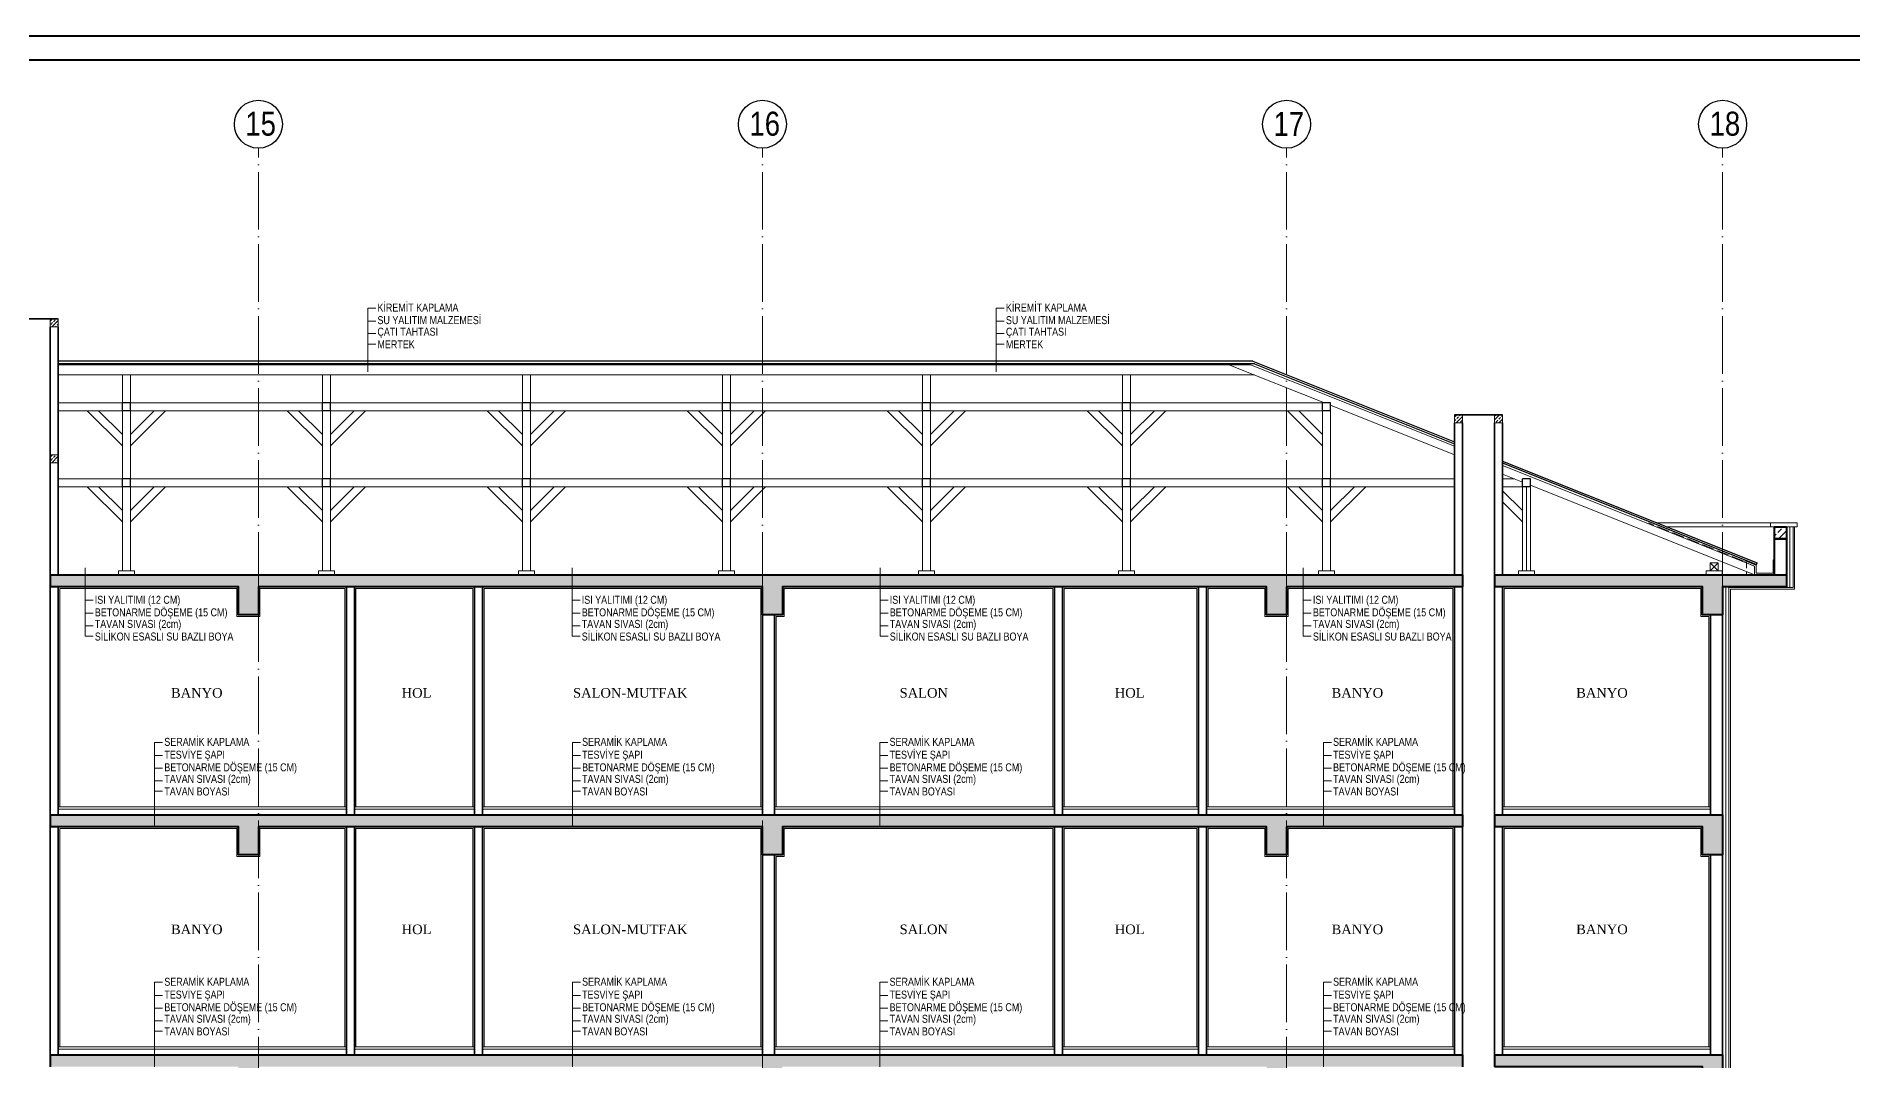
# Model space of a CAD drawing. Header units: millimetres. Extents: x 11587 to 81192, y -36083 to -25300.
# Drawn here: x 64073 to 66343, y -32864 to -31583 of the extents above; entities that cross this region are included whole.
import ezdxf

# ---------------------------------------------------------------- set-up
doc = ezdxf.new("R2010")
doc.units = ezdxf.units.MM
doc.linetypes.add('AKS', pattern=[30, 24, -3, 0, -3])
doc.linetypes.add('IZDUSUM1', pattern=[20, 7.5, -5, 7.5, 0])
for name, color, linetype, lineweight in [('A-detay-yalıtım', 193, 'Continuous', 5), ('rtm-aks balon', 20, 'Continuous', 25), ('rtm-aks balon yazı', 7, 'Continuous', 20), ('rtm-aks yeni', 7, 'AKS', 20), ('rtm-antet-02', 140, 'Continuous', 40), ('rtm-duv tugla', 22, 'Continuous', 35), ('rtm-izdusum-üst ince', 8, 'IZDUSUM1', 5), ('rtm-kesit katmanı-04', 33, 'Continuous', 25), ('rtm-kesit katmanı-05', 153, 'Continuous', 20), ('rtm-kesit katmanı-07', 244, 'Continuous', 9), ('rtm-kplm dos-seramik', 13, 'Continuous', 9), ('rtm-mhl-yazı-adı', 150, 'Continuous', 30), ('rtm-mhl-yazı-malzeme', 253, 'Continuous', 13), ('rtm-sembol malzeme cizgisi', 242, 'Continuous', 20), ('rtm-sıva', 252, 'Continuous', 15), ('rtm-tarama-betonarme', 51, 'Continuous', 15), ('rtm-tas_betonarme', 50, 'Continuous', 40)]:
    doc.layers.add(name, color=color, linetype=linetype, lineweight=lineweight)
doc.styles.add('AKSYAZI', font='ARIALN.TTF')
doc.styles.add('ARIAL', font='times.ttf')
doc.styles.get("Standard").update_dxf_attribs({"font": 'arial.ttf'})
doc.linetypes.add('BATTING', pattern='A,0.00254,-2.54,[134,ltypeshp.shx,S=2.54,R=0,X=-2.54,Y=0],-5.08,[134,ltypeshp.shx,S=2.54,R=180,X=2.54,Y=0],-2.54', length=10.16254)
pattern_1 = [(45, (34573.885, -2309.14), (-11.22532, 11.22532), []), (45, (34585.11, -2309.14), (-11.22532, 11.22532), [7.9375, -3.96875])]

msp = doc.modelspace()

# ---------------------------------------------------------------- hatches: boundary and pattern name
at = {"layer": 'rtm-tarama-betonarme', "ltscale": 1.5}
h = msp.add_hatch(dxfattribs=at)
h.set_pattern_fill('ANSI33', color=256, style=0)
h.set_pattern_definition([(45, (81001.5015, 18163.313), (-4.49012806, 4.49012806), []), (45, (81005.9916, 18163.313), (-4.49012806, 4.49012806), [3.175, -1.5875])])
h.paths.add_polyline_path([(64055.08, -31936.34), (64045.08, -31936.34), (64045.08, -31946.34), (64055.08, -31946.34)])
h.paths.add_polyline_path([(64100.08, -31936.34), (64090.08, -31936.34), (64090.08, -31946.34), (64100.08, -31946.34)])
h = msp.add_hatch(dxfattribs=at)
h.set_pattern_fill('ANSI33', color=256, style=0)
h.set_pattern_definition([(45, (82801.5015, 18043.313), (-4.49012806, 4.49012806), []), (45, (82805.9916, 18043.313), (-4.49012806, 4.49012806), [3.175, -1.5875])])
h.paths.add_polyline_path([(65855.08, -32056.34), (65845.08, -32056.34), (65845.08, -32066.34), (65855.08, -32066.34)])
h = msp.add_hatch(dxfattribs=at)
h.set_pattern_fill('ANSI33', color=256, style=0)
h.set_pattern_definition([(45, (34573.885, -2309.14), (-4.4901281, 4.4901281), []), (45, (34578.375, -2309.14), (-4.4901281, 4.4901281), [3.175, -1.5875])])
h.paths.add_polyline_path([(65905.08, -32056.34), (65895.08, -32056.34), (65895.08, -32066.34), (65905.08, -32066.34)])
h = msp.add_hatch(dxfattribs=at)
h.set_pattern_fill('ANSI33', color=256, style=0)
h.set_pattern_definition([(45, (81001.5015, 17993.313), (-4.49012806, 4.49012806), []), (45, (81005.9916, 17993.313), (-4.49012806, 4.49012806), [3.175, -1.5875])])
h.paths.add_polyline_path([(64055.08, -32106.34), (64045.08, -32106.34), (64045.08, -32116.34), (64055.08, -32116.34)])
h.paths.add_polyline_path([(64100.08, -32106.34), (64090.08, -32106.34), (64090.08, -32116.34), (64100.08, -32116.34)])
at = {"layer": 'rtm-tarama-betonarme'}
h = msp.add_hatch(dxfattribs=at)
h.set_pattern_fill('ANSI33', color=256, scale=2)
h.set_pattern_definition([(45, (-622047.126, -4569105.137), (-8.98025612, 8.98025612), []), (45, (-622038.146, -4569105.137), (-8.98025612, 8.98025612), [6.35, -3.175])])
h.paths.add_polyline_path([(66260.08, -32211.34), (66245.08, -32211.34), (66245.08, -32237.86), (66245.08, -32196.34), (66260.08, -32196.34)])
at = {"layer": 'rtm-tarama-betonarme', "ltscale": 1.5}
h = msp.add_hatch(dxfattribs=at)
h.set_pattern_fill('ANSI33', color=256, scale=2.5, style=0)
h.set_pattern_definition(pattern_1)
h.paths.add_polyline_path([(65895.08, -32256.34), (65895.08, -32271.34), (66155.08, -32271.34), (66155.08, -32306.34), (66180.08, -32306.34), (66180.08, -32271.34), (66260.08, -32271.34), (66260.08, -32256.34)])
h.paths.add_polyline_path([(64090.08, -32256.34), (64090.08, -32271.34), (64325.08, -32271.34), (64325.08, -32306.34), (64350.08, -32306.34), (64350.08, -32271.34), (64980.08, -32271.34), (64980.08, -32306.34), (65005.08, -32306.34), (65005.08, -32271.34), (65610.08, -32271.34), (65610.08, -32306.34), (65635.08, -32306.34), (65635.08, -32271.34), (65855.08, -32271.34), (65855.08, -32256.34)])
h.paths.add_polyline_path([(62250.08, -32271.34), (62250.08, -32256.34), (61885.08, -32256.34), (61885.08, -32271.34), (61965.08, -32271.34), (61965.08, -32306.34), (61990.08, -32306.34), (61990.08, -32271.34)])
h.paths.add_polyline_path([(62290.08, -32256.34), (62290.08, -32271.34), (62510.08, -32271.34), (62510.08, -32306.34), (62535.08, -32306.34), (62535.08, -32271.34), (63140.08, -32271.34), (63140.08, -32306.34), (63165.08, -32306.34), (63165.08, -32271.34), (63795.08, -32271.34), (63795.08, -32306.34), (63820.08, -32306.34), (63820.08, -32271.34), (64055.08, -32271.34), (64055.08, -32256.34)])
h = msp.add_hatch(dxfattribs=at)
h.set_pattern_fill('ANSI33', color=256, scale=2.5, style=0)
h.set_pattern_definition(pattern_1)
h.paths.add_polyline_path([(65895.08, -32556.34), (65895.08, -32571.34), (66155.08, -32571.34), (66155.08, -32606.34), (66180.08, -32606.34), (66180.08, -32556.34)])
h.paths.add_polyline_path([(64090.08, -32556.34), (64090.08, -32571.34), (64325.08, -32571.34), (64325.08, -32606.34), (64350.08, -32606.34), (64350.08, -32571.34), (64980.08, -32571.34), (64980.08, -32606.34), (65005.08, -32606.34), (65005.08, -32571.34), (65610.08, -32571.34), (65610.08, -32606.34), (65635.08, -32606.34), (65635.08, -32571.34), (65855.08, -32571.34), (65855.08, -32556.34)])
h.paths.add_polyline_path([(62250.08, -32571.34), (62250.08, -32556.34), (61965.08, -32556.34), (61965.08, -32606.34), (61990.08, -32606.34), (61990.08, -32571.34)])
h.paths.add_polyline_path([(62290.08, -32556.34), (62290.08, -32571.34), (62510.08, -32571.34), (62510.08, -32606.34), (62535.08, -32606.34), (62535.08, -32571.34), (63140.08, -32571.34), (63140.08, -32606.34), (63165.08, -32606.34), (63165.08, -32571.34), (63795.08, -32571.34), (63795.08, -32606.34), (63820.08, -32606.34), (63820.08, -32571.34), (64055.08, -32571.34), (64055.08, -32556.34)])
h = msp.add_hatch(dxfattribs=at)
h.set_pattern_fill('ANSI33', color=256, scale=2.5, style=0)
h.set_pattern_definition(pattern_1)
h.paths.add_polyline_path([(65895.08, -32856.34), (65895.08, -32871.34), (66155.08, -32871.34), (66155.08, -32906.34), (66180.08, -32906.34), (66180.08, -32856.34)])
h.paths.add_polyline_path([(64090.08, -32856.34), (64090.08, -32871.34), (64325.08, -32871.34), (64325.08, -32906.34), (64350.08, -32906.34), (64350.08, -32871.34), (64980.08, -32871.34), (64980.08, -32906.34), (65005.08, -32906.34), (65005.08, -32871.34), (65610.08, -32871.34), (65610.08, -32906.34), (65635.08, -32906.34), (65635.08, -32871.34), (65855.08, -32871.34), (65855.08, -32856.34)])
h.paths.add_polyline_path([(62290.08, -32856.34), (62290.08, -32871.34), (62510.08, -32871.34), (62510.08, -32906.34), (62535.08, -32906.34), (62535.08, -32871.34), (63140.08, -32871.34), (63140.08, -32906.34), (63165.08, -32906.34), (63165.08, -32871.34), (63795.08, -32871.34), (63795.08, -32906.34), (63820.08, -32906.34), (63820.08, -32871.34), (64055.08, -32871.34), (64055.08, -32856.34)])
h.paths.add_polyline_path([(62250.08, -32871.34), (62250.08, -32856.34), (61965.08, -32856.34), (61965.08, -32906.34), (61990.08, -32906.34), (61990.08, -32871.34)])

# ---------------------------------------------------------------- linework, layer by layer
at = {"layer": 'A-detay-yalıtım', "linetype": 'BATTING', "ltscale": 0.35}
for points in [[(66264.08, -32271.34), (66264.08, -32196.34)], [(66184.08, -33186.34), (66184.08, -32271.34)]]:
    msp.add_lwpolyline(points, dxfattribs=at)
at = {"layer": 'rtm-aks balon'}
for centre in [(64350.08, -31692.79), (64980.08, -31692.79), (65635.08, -31692.79), (66180.08, -31692.79)]:
    msp.add_circle(centre, 30, dxfattribs=at)
at = {"layer": 'rtm-aks yeni', "ltscale": 3}
for p, q in [((64350.08, -33356.34), (64350.08, -31722.79)), ((64980.08, -33356.34), (64980.08, -31722.79)), ((65635.08, -33356.34), (65635.08, -31722.79)), ((66180.08, -33356.34), (66180.08, -31722.79))]:
    msp.add_line(p, q, dxfattribs=at)
at = {"layer": 'rtm-antet-02'}
msp.add_lwpolyline([(59791.61, -31582.89), (59791.61, -36082.89), (68391.61, -36082.89), (68391.61, -31582.89), (59791.61, -31582.89)], dxfattribs=at)
msp.add_lwpolyline([(59821.61, -31612.89), (59821.61, -36052.89), (68361.61, -36052.89), (68361.61, -31612.89)], close=True, dxfattribs=at)
at = {"layer": 'rtm-duv tugla'}
for points in [[(64100.08, -31936.34), (64045.08, -31936.34)], [(64090.08, -31946.34), (64090.08, -32256.34)], [(64100.08, -31946.34), (64100.08, -32256.34)], [(65905.08, -32056.34), (65845.08, -32056.34)], [(65845.08, -32066.34), (65845.08, -32256.34)], [(65855.08, -32066.34), (65855.08, -32256.34)], [(65895.08, -32066.34), (65895.08, -32256.34)], [(65905.08, -32066.34), (65905.08, -32256.34)], [(64090.08, -32271.34), (64090.08, -32556.34)], [(64100.08, -32271.34), (64100.08, -32556.34)], [(64460.08, -32271.34), (64460.08, -32556.34)], [(64470.08, -32271.34), (64470.08, -32556.34)], [(64620.08, -32271.34), (64620.08, -32556.34)], [(64630.08, -32271.34), (64630.08, -32556.34)], [(65345.08, -32271.34), (65345.08, -32556.34)], [(65355.08, -32271.34), (65355.08, -32556.34)], [(65525.08, -32271.34), (65525.08, -32556.34)], [(65535.08, -32271.34), (65535.08, -32556.34)], [(65845.08, -32271.34), (65845.08, -32556.34)], [(65855.08, -32271.34), (65855.08, -32556.34)], [(65895.08, -32271.34), (65895.08, -32556.34)], [(65905.08, -32271.34), (65905.08, -32556.34)], [(64980.08, -32306.34), (64980.08, -32556.34)], [(64995.08, -32306.34), (64995.08, -32556.34)], [(66165.08, -32306.34), (66165.08, -32556.34)], [(66180.08, -32306.34), (66180.08, -32556.34)], [(64090.08, -32571.34), (64090.08, -32856.34)], [(64100.08, -32571.34), (64100.08, -32856.34)], [(64460.08, -32571.34), (64460.08, -32856.34)], [(64470.08, -32571.34), (64470.08, -32856.34)], [(64620.08, -32571.34), (64620.08, -32856.34)], [(64630.08, -32571.34), (64630.08, -32856.34)], [(65345.08, -32571.34), (65345.08, -32856.34)], [(65355.08, -32571.34), (65355.08, -32856.34)], [(65525.08, -32571.34), (65525.08, -32856.34)], [(65535.08, -32571.34), (65535.08, -32856.34)], [(65845.08, -32571.34), (65845.08, -32856.34)], [(65855.08, -32571.34), (65855.08, -32856.34)], [(65895.08, -32571.34), (65895.08, -32856.34)], [(65905.08, -32571.34), (65905.08, -32856.34)], [(64980.08, -32606.34), (64980.08, -32856.34)], [(64995.08, -32606.34), (64995.08, -32856.34)], [(66165.08, -32606.34), (66165.08, -32856.34)], [(66180.08, -32606.34), (66180.08, -32856.34)]]:
    msp.add_lwpolyline(points, dxfattribs=at)
at = {"layer": 'rtm-izdusum-üst ince'}
msp.add_lwpolyline([(66087.3, -32191.34), (66210.08, -32240.45), (66210.08, -32256.34)], dxfattribs=at)
at = {"layer": 'rtm-kesit katmanı-04'}
for p, q in [((64190.08, -32041.34), (64180.08, -32041.34)), ((64190.08, -32051.34), (64180.08, -32051.34)), ((64440.08, -32041.34), (64430.08, -32041.34)), ((64440.08, -32051.34), (64430.08, -32051.34)), ((64690.08, -32041.34), (64680.08, -32041.34)), ((64690.08, -32051.34), (64680.08, -32051.34)), ((64940.08, -32041.34), (64930.08, -32041.34)), ((64940.08, -32051.34), (64930.08, -32051.34)), ((65190.08, -32041.34), (65180.08, -32041.34)), ((65190.08, -32051.34), (65180.08, -32051.34)), ((65440.08, -32041.34), (65430.08, -32041.34)), ((65440.08, -32051.34), (65430.08, -32051.34)), ((65690.08, -32041.34), (65680.08, -32041.34)), ((65690.08, -32051.34), (65680.08, -32051.34)), ((64190.08, -32136.34), (64180.08, -32136.34)), ((64440.08, -32136.34), (64430.08, -32136.34)), ((64690.08, -32136.34), (64680.08, -32136.34)), ((64940.08, -32136.34), (64930.08, -32136.34)), ((65190.08, -32136.34), (65180.08, -32136.34)), ((65440.08, -32136.34), (65430.08, -32136.34)), ((65690.08, -32136.34), (65680.08, -32136.34)), ((65940.08, -32136.34), (65930.08, -32136.34)), ((64190.08, -32146.34), (64180.08, -32146.34)), ((64440.08, -32146.34), (64430.08, -32146.34)), ((64690.08, -32146.34), (64680.08, -32146.34)), ((64940.08, -32146.34), (64930.08, -32146.34)), ((65190.08, -32146.34), (65180.08, -32146.34)), ((65440.08, -32146.34), (65430.08, -32146.34)), ((65690.08, -32146.34), (65680.08, -32146.34)), ((65940.08, -32146.34), (65930.08, -32146.34))]:
    msp.add_line(p, q, dxfattribs=at)
for points in [[(65592.87, -31989.3), (64100.08, -31989.3)], [(65594.98, -31992.3), (64100.08, -31992.3)], [(65592.87, -31989.3), (65845.08, -32090.19)], [(65594.98, -31992.3), (65845.08, -32092.34)], [(64180.08, -32051.34), (64180.08, -32041.34)], [(64190.08, -32051.34), (64190.08, -32041.34)], [(64430.08, -32051.34), (64430.08, -32041.34)], [(64440.08, -32051.34), (64440.08, -32041.34)], [(64680.08, -32051.34), (64680.08, -32041.34)], [(64690.08, -32051.34), (64690.08, -32041.34)], [(64930.08, -32051.34), (64930.08, -32041.34)], [(64940.08, -32051.34), (64940.08, -32041.34)], [(65180.08, -32051.34), (65180.08, -32041.34)], [(65190.08, -32051.34), (65190.08, -32041.34)], [(65430.08, -32051.34), (65430.08, -32041.34)], [(65440.08, -32051.34), (65440.08, -32041.34)], [(65680.08, -32051.34), (65680.08, -32041.34)], [(65690.08, -32051.34), (65690.08, -32041.34)], [(65905.08, -32114.19), (66223.24, -32241.45)], [(65905.08, -32116.34), (66222.5, -32243.31)], [(64180.08, -32146.34), (64180.08, -32136.34)], [(64190.08, -32146.34), (64190.08, -32136.34)], [(64430.08, -32146.34), (64430.08, -32136.34)], [(64440.08, -32146.34), (64440.08, -32136.34)], [(64680.08, -32146.34), (64680.08, -32136.34)], [(64690.08, -32146.34), (64690.08, -32136.34)], [(64930.08, -32146.34), (64930.08, -32136.34)], [(64940.08, -32146.34), (64940.08, -32136.34)], [(65180.08, -32146.34), (65180.08, -32136.34)], [(65190.08, -32146.34), (65190.08, -32136.34)], [(65430.08, -32146.34), (65430.08, -32136.34)], [(65440.08, -32146.34), (65440.08, -32136.34)], [(65680.08, -32146.34), (65680.08, -32136.34)], [(65690.08, -32146.34), (65690.08, -32136.34)], [(65930.08, -32146.34), (65930.08, -32136.34)], [(65940.08, -32146.34), (65940.08, -32136.34)], [(66222.5, -32243.31), (66223.24, -32241.45)]]:
    msp.add_lwpolyline(points, dxfattribs=at)
at = {"layer": 'rtm-kesit katmanı-05'}
for p, q in [((64180.08, -32251.34), (64180.08, -32006.34)), ((64190.08, -32251.34), (64190.08, -32006.34)), ((64430.08, -32251.34), (64430.08, -32006.34)), ((64440.08, -32251.34), (64440.08, -32006.34)), ((64680.08, -32251.34), (64680.08, -32006.34)), ((64690.08, -32251.34), (64690.08, -32006.34)), ((64930.08, -32251.34), (64930.08, -32006.34)), ((64940.08, -32251.34), (64940.08, -32006.34)), ((65180.08, -32251.34), (65180.08, -32006.34)), ((65190.08, -32251.34), (65190.08, -32006.34)), ((65430.08, -32251.34), (65430.08, -32006.34)), ((65440.08, -32251.34), (65440.08, -32006.34)), ((65680.08, -32251.34), (65680.08, -32051.34)), ((65690.08, -32251.34), (65690.08, -32051.34)), ((65930.08, -32251.34), (65930.08, -32146.34)), ((65935.08, -32146.34), (65935.08, -32251.34)), ((65940.08, -32251.34), (65940.08, -32146.34))]:
    msp.add_line(p, q, dxfattribs=at)
for points in [[(65589.92, -31993.51), (64100.08, -31993.51)], [(65595.08, -32006.34), (64100.08, -32006.34)], [(65682.58, -32041.34), (65563, -31993.51)], [(65845.08, -32095.57), (65589.92, -31993.51)], [(64100.08, -32041.34), (65682.58, -32041.34)], [(64100.08, -32051.34), (65690.08, -32051.34)], [(64180.08, -32094.99), (64180.08, -32094.99), (64136.09, -32051.34)], [(64150.29, -32051.34), (64180.08, -32080.9)], [(64219.87, -32051.34), (64190.08, -32080.9)], [(64190.08, -32094.99), (64190.08, -32094.99), (64234.06, -32051.34)], [(64430.08, -32094.99), (64430.08, -32094.99), (64386.09, -32051.34)], [(64400.29, -32051.34), (64430.08, -32080.9)], [(64469.87, -32051.34), (64440.08, -32080.9)], [(64440.08, -32094.99), (64440.08, -32094.99), (64484.06, -32051.34)], [(64680.08, -32094.99), (64680.08, -32094.99), (64636.09, -32051.34)], [(64650.29, -32051.34), (64680.08, -32080.9)], [(64719.87, -32051.34), (64690.08, -32080.9)], [(64690.08, -32094.99), (64690.08, -32094.99), (64734.06, -32051.34)], [(64930.08, -32094.99), (64930.08, -32094.99), (64886.09, -32051.34)], [(64900.29, -32051.34), (64930.08, -32080.9)], [(64969.87, -32051.34), (64940.08, -32080.9)], [(64940.08, -32094.99), (64940.08, -32094.99), (64984.06, -32051.34)], [(65180.08, -32094.99), (65180.08, -32094.99), (65136.09, -32051.34)], [(65150.29, -32051.34), (65180.08, -32080.9)], [(65219.87, -32051.34), (65190.08, -32080.9)], [(65190.08, -32094.99), (65190.08, -32094.99), (65234.06, -32051.34)], [(65430.08, -32094.99), (65430.08, -32094.99), (65386.09, -32051.34)], [(65400.29, -32051.34), (65430.08, -32080.9)], [(65469.87, -32051.34), (65440.08, -32080.9)], [(65440.08, -32094.99), (65440.08, -32094.99), (65484.06, -32051.34)], [(65680.08, -32094.99), (65680.08, -32094.99), (65636.09, -32051.34)], [(65650.29, -32051.34), (65680.08, -32080.9)], [(65845.08, -32106.34), (65690.08, -32044.34)], [(66220.08, -32245.57), (65905.08, -32119.57)], [(64100.08, -32136.34), (65845.08, -32136.34)], [(65930.08, -32140.34), (65905.08, -32130.34)], [(65905.08, -32136.34), (65920.08, -32136.34)], [(64100.08, -32146.34), (65845.08, -32146.34)], [(64180.08, -32189.99), (64180.08, -32189.99), (64136.09, -32146.34)], [(64150.29, -32146.34), (64180.08, -32175.9)], [(64219.87, -32146.34), (64190.08, -32175.9)], [(64190.08, -32189.99), (64190.08, -32189.99), (64234.06, -32146.34)], [(64430.08, -32189.99), (64430.08, -32189.99), (64386.09, -32146.34)], [(64400.29, -32146.34), (64430.08, -32175.9)], [(64469.87, -32146.34), (64440.08, -32175.9)], [(64440.08, -32189.99), (64440.08, -32189.99), (64484.06, -32146.34)], [(64680.08, -32189.99), (64680.08, -32189.99), (64636.09, -32146.34)], [(64650.29, -32146.34), (64680.08, -32175.9)], [(64719.87, -32146.34), (64690.08, -32175.9)], [(64690.08, -32189.99), (64690.08, -32189.99), (64734.06, -32146.34)], [(64930.08, -32189.99), (64930.08, -32189.99), (64886.09, -32146.34)], [(64900.29, -32146.34), (64930.08, -32175.9)], [(64969.87, -32146.34), (64940.08, -32175.9)], [(64940.08, -32189.99), (64940.08, -32189.99), (64984.06, -32146.34)], [(65180.08, -32189.99), (65180.08, -32189.99), (65136.09, -32146.34)], [(65150.29, -32146.34), (65180.08, -32175.9)], [(65219.87, -32146.34), (65190.08, -32175.9)], [(65190.08, -32189.99), (65190.08, -32189.99), (65234.06, -32146.34)], [(65430.08, -32189.99), (65430.08, -32189.99), (65386.09, -32146.34)], [(65400.29, -32146.34), (65430.08, -32175.9)], [(65469.87, -32146.34), (65440.08, -32175.9)], [(65440.08, -32189.99), (65440.08, -32189.99), (65484.06, -32146.34)], [(65680.08, -32189.99), (65680.08, -32189.99), (65636.09, -32146.34)], [(65650.29, -32146.34), (65680.08, -32175.9)], [(65719.87, -32146.34), (65690.08, -32175.9)], [(65690.08, -32189.99), (65690.08, -32189.99), (65734.06, -32146.34)], [(65905.08, -32146.34), (65940.08, -32146.34)], [(65905.08, -32151.09), (65930.08, -32175.9)], [(65930.08, -32189.99), (65930.08, -32189.99), (65905.08, -32165.18)], [(66220.08, -32256.34), (65940.08, -32144.34)], [(64195.08, -32256.34), (64195.08, -32251.34), (64175.08, -32251.34), (64175.08, -32256.34)], [(64195.08, -32256.34), (64195.08, -32251.34), (64175.08, -32251.34), (64175.08, -32256.34)], [(64445.08, -32256.34), (64445.08, -32251.34), (64425.08, -32251.34), (64425.08, -32256.34)], [(64445.08, -32256.34), (64445.08, -32251.34), (64425.08, -32251.34), (64425.08, -32256.34)], [(64695.08, -32256.34), (64695.08, -32251.34), (64675.08, -32251.34), (64675.08, -32256.34)], [(64695.08, -32256.34), (64695.08, -32251.34), (64675.08, -32251.34), (64675.08, -32256.34)], [(64945.08, -32256.34), (64945.08, -32251.34), (64925.08, -32251.34), (64925.08, -32256.34)], [(64945.08, -32256.34), (64945.08, -32251.34), (64925.08, -32251.34), (64925.08, -32256.34)], [(65195.08, -32256.34), (65195.08, -32251.34), (65175.08, -32251.34), (65175.08, -32256.34)], [(65195.08, -32256.34), (65195.08, -32251.34), (65175.08, -32251.34), (65175.08, -32256.34)], [(65445.08, -32256.34), (65445.08, -32251.34), (65425.08, -32251.34), (65425.08, -32256.34)], [(65445.08, -32256.34), (65445.08, -32251.34), (65425.08, -32251.34), (65425.08, -32256.34)], [(65695.08, -32256.34), (65695.08, -32251.34), (65675.08, -32251.34), (65675.08, -32256.34)], [(65695.08, -32256.34), (65695.08, -32251.34), (65675.08, -32251.34), (65675.08, -32256.34)], [(65945.08, -32256.34), (65945.08, -32251.34), (65925.08, -32251.34), (65925.08, -32256.34)], [(65945.08, -32256.34), (65945.08, -32251.34), (65925.08, -32251.34), (65925.08, -32256.34)], [(66174.62, -32251.34), (66174.62, -32241.34), (66164.62, -32241.34), (66164.62, -32251.34), (66179.62, -32251.34), (66179.62, -32256.34), (66159.62, -32256.34), (66159.62, -32251.34), (66174.62, -32251.34)], [(66220.08, -32256.34), (66220.08, -32245.57)]]:
    msp.add_lwpolyline(points, dxfattribs=at)
at = {"layer": 'rtm-kesit katmanı-07', "ltscale": 2}
for points in [[(66164.62, -32241.34), (66174.62, -32251.34)], [(66164.62, -32251.34), (66174.62, -32241.34)]]:
    msp.add_lwpolyline(points, dxfattribs=at)
at = {"layer": 'rtm-kplm dos-seramik'}
for points in [[(64100.08, -32546.34), (64460.08, -32546.34)], [(64100.08, -32549.34), (64460.08, -32549.34)], [(64470.08, -32546.34), (64620.08, -32546.34)], [(64470.08, -32549.34), (64620.08, -32549.34)], [(64630.08, -32546.34), (64980.08, -32546.34)], [(64630.08, -32549.34), (64980.08, -32549.34)], [(64995.08, -32546.34), (65345.08, -32546.34)], [(64995.08, -32549.34), (65345.08, -32549.34)], [(65355.08, -32546.34), (65525.08, -32546.34)], [(65355.08, -32549.34), (65525.08, -32549.34)], [(65535.08, -32546.34), (65845.08, -32546.34)], [(65535.08, -32549.34), (65845.08, -32549.34)], [(65905.08, -32546.34), (66165.08, -32546.34)], [(65905.08, -32549.34), (66165.08, -32549.34)], [(64100.08, -32846.34), (64460.08, -32846.34)], [(64470.08, -32846.34), (64620.08, -32846.34)], [(64630.08, -32846.34), (64980.08, -32846.34)], [(64995.08, -32846.34), (65345.08, -32846.34)], [(65355.08, -32846.34), (65525.08, -32846.34)], [(65535.08, -32846.34), (65845.08, -32846.34)], [(65905.08, -32846.34), (66165.08, -32846.34)], [(64100.08, -32849.34), (64460.08, -32849.34)], [(64470.08, -32849.34), (64620.08, -32849.34)], [(64630.08, -32849.34), (64980.08, -32849.34)], [(64995.08, -32849.34), (65345.08, -32849.34)], [(65355.08, -32849.34), (65525.08, -32849.34)], [(65535.08, -32849.34), (65845.08, -32849.34)], [(65905.08, -32849.34), (66165.08, -32849.34)]]:
    msp.add_lwpolyline(points, dxfattribs=at)
at = {"layer": 'rtm-sembol malzeme cizgisi'}
for p, q in [((64496.8, -31922.78), (64486.73, -31922.78)), ((64496.8, -31938.92), (64486.73, -31938.92)), ((65282.27, -31922.78), (65272.21, -31922.78)), ((65282.27, -31938.92), (65272.21, -31938.92)), ((64496.8, -31954.72), (64486.73, -31954.72)), ((65282.27, -31954.72), (65272.21, -31954.72)), ((64496.8, -31967.79), (64486.73, -31967.79)), ((65282.27, -31967.79), (65272.21, -31967.79)), ((64143.57, -32288.17), (64133.5, -32288.17)), ((64752.17, -32288.17), (64742.11, -32288.17)), ((65137.12, -32288.17), (65127.06, -32288.17)), ((65665.98, -32288.17), (65655.92, -32288.17)), ((64143.57, -32304.31), (64133.5, -32304.31)), ((64143.57, -32320.1), (64133.5, -32320.1)), ((64752.17, -32304.31), (64742.11, -32304.31)), ((64752.17, -32320.1), (64742.11, -32320.1)), ((65137.12, -32304.31), (65127.06, -32304.31)), ((65137.12, -32320.1), (65127.06, -32320.1)), ((65665.98, -32304.31), (65655.92, -32304.31)), ((65665.98, -32320.1), (65655.92, -32320.1)), ((64143.57, -32333.18), (64133.5, -32333.18)), ((64752.17, -32333.18), (64742.11, -32333.18)), ((65137.12, -32333.18), (65127.06, -32333.18)), ((65665.98, -32333.18), (65655.92, -32333.18)), ((64230.45, -32465.81), (64220.38, -32465.81)), ((64230.45, -32482.29), (64220.38, -32482.29)), ((64752.6, -32465.81), (64742.54, -32465.81)), ((64752.6, -32482.29), (64742.54, -32482.29)), ((65136.9, -32465.81), (65126.84, -32465.81)), ((65136.9, -32482.29), (65126.84, -32482.29)), ((65691.17, -32465.81), (65681.1, -32465.81)), ((65691.17, -32482.29), (65681.1, -32482.29)), ((64230.45, -32498.08), (64220.38, -32498.08)), ((64752.6, -32498.08), (64742.54, -32498.08)), ((65136.9, -32498.08), (65126.84, -32498.08)), ((65691.17, -32498.08), (65681.1, -32498.08)), ((64230.45, -32513.88), (64220.38, -32513.88)), ((64230.45, -32526.96), (64220.38, -32526.96)), ((64752.6, -32513.88), (64742.54, -32513.88)), ((64752.6, -32526.96), (64742.54, -32526.96)), ((65136.9, -32513.88), (65126.84, -32513.88)), ((65136.9, -32526.96), (65126.84, -32526.96)), ((65691.17, -32513.88), (65681.1, -32513.88)), ((65691.17, -32526.96), (65681.1, -32526.96)), ((64230.45, -32765.81), (64220.38, -32765.81)), ((64752.6, -32765.81), (64742.54, -32765.81)), ((65136.9, -32765.81), (65126.84, -32765.81)), ((65691.17, -32765.81), (65681.1, -32765.81)), ((64230.45, -32782.29), (64220.38, -32782.29)), ((64230.45, -32798.08), (64220.38, -32798.08)), ((64752.6, -32782.29), (64742.54, -32782.29)), ((64752.6, -32798.08), (64742.54, -32798.08)), ((65136.9, -32782.29), (65126.84, -32782.29)), ((65136.9, -32798.08), (65126.84, -32798.08)), ((65691.17, -32782.29), (65681.1, -32782.29)), ((65691.17, -32798.08), (65681.1, -32798.08)), ((64230.45, -32813.88), (64220.38, -32813.88)), ((64752.6, -32813.88), (64742.54, -32813.88)), ((65136.9, -32813.88), (65126.84, -32813.88)), ((65691.17, -32813.88), (65681.1, -32813.88)), ((64230.45, -32826.96), (64220.38, -32826.96)), ((64752.6, -32826.96), (64742.54, -32826.96)), ((65136.9, -32826.96), (65126.84, -32826.96)), ((65691.17, -32826.96), (65681.1, -32826.96))]:
    msp.add_line(p, q, dxfattribs=at)
for points in [[(64486.73, -32002.55), (64486.73, -31922.78)], [(65272.21, -32002.55), (65272.21, -31922.78)], [(64133.5, -32333.18), (64133.5, -32247.65)], [(64742.11, -32333.18), (64742.11, -32247.65)], [(65127.06, -32333.18), (65127.06, -32247.65)], [(65655.92, -32333.18), (65655.92, -32247.65)], [(64220.38, -32571.34), (64220.38, -32465.81)], [(64742.54, -32571.34), (64742.54, -32465.81)], [(65126.84, -32571.34), (65126.84, -32465.81)], [(65681.1, -32571.34), (65681.1, -32465.81)], [(64220.38, -32871.34), (64220.38, -32765.81)], [(64742.54, -32871.34), (64742.54, -32765.81)], [(65126.84, -32871.34), (65126.84, -32765.81)], [(65681.1, -32871.34), (65681.1, -32765.81)]]:
    msp.add_lwpolyline(points, dxfattribs=at)
at = {"layer": 'rtm-sıva'}
for p, q in [((66240.08, -32191.34), (66097.97, -32191.34)), ((66240.08, -32196.34), (66110.47, -32196.34))]:
    msp.add_line(p, q, dxfattribs=at)
for points in [[(66188.08, -32272.34), (66268.08, -32272.34), (66268.08, -32196.34)], [(66190.08, -32274.34), (66270.08, -32274.34), (66270.08, -32196.34)], [(66245.08, -32196.34), (66240.08, -32196.34), (66240.08, -32191.34), (66273.08, -32191.34), (66273.08, -32196.34), (66245.08, -32196.34)], [(66245.08, -32237.65), (66243.08, -32237.65), (66243.08, -32254.34), (66222.08, -32254.34), (66222.08, -32244.37), (66208.47, -32238.88), (66207.73, -32240.63), (66220.08, -32245.57), (66220.08, -32256.34), (66220.08, -32256.34)], [(64458.08, -32546.34), (64458.08, -32273.34), (64352.08, -32273.34), (64352.08, -32308.34), (64323.08, -32308.34), (64323.08, -32273.34), (64102.08, -32273.34), (64102.08, -32546.34)], [(64618.08, -32546.34), (64618.08, -32273.34), (64472.08, -32273.34), (64472.08, -32546.34)], [(64978.08, -32546.34), (64978.08, -32273.34), (64632.08, -32273.34), (64632.08, -32546.34)], [(65343.08, -32546.34), (65343.08, -32273.34), (65007.08, -32273.34), (65007.08, -32308.34), (64997.08, -32308.34), (64997.08, -32546.34)], [(65523.08, -32546.34), (65523.08, -32273.34), (65357.08, -32273.34), (65357.08, -32546.34)], [(65843.08, -32546.34), (65843.08, -32273.34), (65637.08, -32273.34), (65637.08, -32308.34), (65608.08, -32308.34), (65608.08, -32273.34), (65537.08, -32273.34), (65537.08, -32546.34)], [(66163.08, -32546.34), (66163.08, -32308.34), (66153.08, -32308.34), (66153.08, -32273.34), (65907.08, -32273.34), (65907.08, -32546.34)], [(66188.08, -33186.34), (66188.08, -32272.34)], [(66190.08, -33186.34), (66190.08, -32274.34)], [(64458.08, -32846.34), (64458.08, -32573.34), (64352.08, -32573.34), (64352.08, -32608.34), (64323.08, -32608.34), (64323.08, -32573.34), (64102.08, -32573.34), (64102.08, -32846.34)], [(64618.08, -32846.34), (64618.08, -32573.34), (64472.08, -32573.34), (64472.08, -32846.34)], [(64978.08, -32846.34), (64978.08, -32573.34), (64632.08, -32573.34), (64632.08, -32846.34)], [(65343.08, -32846.34), (65343.08, -32573.34), (65007.08, -32573.34), (65007.08, -32608.34), (64997.08, -32608.34), (64997.08, -32846.34)], [(65523.08, -32846.34), (65523.08, -32573.34), (65357.08, -32573.34), (65357.08, -32846.34)], [(65843.08, -32846.34), (65843.08, -32573.34), (65637.08, -32573.34), (65637.08, -32608.34), (65608.08, -32608.34), (65608.08, -32573.34), (65537.08, -32573.34), (65537.08, -32846.34)], [(66163.08, -32846.34), (66163.08, -32608.34), (66153.08, -32608.34), (66153.08, -32573.34), (65907.08, -32573.34), (65907.08, -32846.34)]]:
    msp.add_lwpolyline(points, dxfattribs=at)
at = {"layer": 'rtm-tarama-betonarme'}
for points in [[(64090.08, -31936.34), (64100.08, -31936.34), (64100.08, -31946.34), (64090.08, -31946.34), (64090.08, -31936.34)], [(65845.08, -32056.34), (65855.08, -32056.34), (65855.08, -32066.34), (65845.08, -32066.34), (65845.08, -32056.34)], [(65895.08, -32056.34), (65905.08, -32056.34), (65905.08, -32066.34), (65895.08, -32066.34), (65895.08, -32056.34)], [(64090.08, -32106.34), (64100.08, -32106.34), (64100.08, -32116.34), (64090.08, -32116.34), (64090.08, -32106.34)]]:
    msp.add_lwpolyline(points, dxfattribs=at)
at = {"layer": 'rtm-tas_betonarme'}
for points in [[(66260.08, -32196.34), (66260.08, -32211.34), (66245.08, -32211.34), (66245.08, -32196.34), (66260.08, -32196.34)], [(66245.08, -32256.34), (66245.08, -32211.34), (66260.08, -32211.34), (66260.08, -32256.34)], [(64090.08, -32256.34), (64090.08, -32271.34)], [(64090.08, -32256.34), (65855.08, -32256.34)], [(65855.08, -32256.34), (65855.08, -32271.34)], [(65895.08, -32256.34), (65895.08, -32271.34)], [(65895.08, -32256.34), (66260.08, -32256.34), (66260.08, -32271.34), (66180.08, -32271.34), (66180.08, -32306.34), (66155.08, -32306.34), (66155.08, -32271.34), (65895.08, -32271.34)], [(65635.08, -32271.34), (65635.08, -32306.34), (65610.08, -32306.34), (65610.08, -32271.34), (65005.08, -32271.34), (65005.08, -32306.34), (64980.08, -32306.34), (64980.08, -32271.34), (64350.08, -32271.34), (64350.08, -32306.34), (64325.08, -32306.34), (64325.08, -32271.34), (64090.08, -32271.34)], [(65855.08, -32271.34), (65635.08, -32271.34)], [(64090.08, -32556.34), (64090.08, -32571.34)], [(64090.08, -32556.34), (65855.08, -32556.34)], [(65635.08, -32571.34), (65635.08, -32606.34), (65610.08, -32606.34), (65610.08, -32571.34), (65005.08, -32571.34), (65005.08, -32606.34), (64980.08, -32606.34), (64980.08, -32571.34), (64350.08, -32571.34), (64350.08, -32606.34), (64325.08, -32606.34), (64325.08, -32571.34), (64090.08, -32571.34)], [(65855.08, -32571.34), (65635.08, -32571.34)], [(65855.08, -32556.34), (65855.08, -32571.34)], [(65895.08, -32556.34), (65895.08, -32571.34)], [(65895.08, -32556.34), (66180.08, -32556.34), (66180.08, -32606.34), (66155.08, -32606.34), (66155.08, -32571.34), (65895.08, -32571.34)], [(64090.08, -32856.34), (64090.08, -32871.34)], [(64090.08, -32856.34), (65855.08, -32856.34)], [(65855.08, -32856.34), (65855.08, -32871.34)], [(65895.08, -32856.34), (65895.08, -32871.34)], [(65895.08, -32856.34), (66180.08, -32856.34), (66180.08, -32906.34), (66155.08, -32906.34), (66155.08, -32871.34), (65895.08, -32871.34)]]:
    msp.add_lwpolyline(points, dxfattribs=at)

# ---------------------------------------------------------------- texts
at = {"layer": 'rtm-aks balon yazı', "char_height": 30, "attachment_point": 7, "style": 'AKSYAZI'}
for s, insert, width in [('15', (64333.85, -31707.56), 27.7214), ('16', (64963.85, -31707.56), 34.1619), ('17', (65618.85, -31707.56), 27.7214), ('18', (66163.85, -31707.56), 27.7214)]:
    msp.add_mtext(s, dxfattribs=dict(at, insert=insert, width=width))
at = {"layer": 'rtm-mhl-yazı-adı', "style": 'ARIAL'}
for s, p in [('BANYO', (64240.89, -32409.87)), ('HOL', (64529.18, -32409.87)), ('SALON-MUTFAK', (64743.35, -32409.87)), ('SALON', (65151.52, -32409.87)), ('HOL', (65420.41, -32409.87)), ('BANYO', (65691.4, -32409.87)), ('BANYO', (65997.08, -32409.87)), ('BANYO', (64240.89, -32705.59)), ('HOL', (64529.18, -32705.59)), ('SALON-MUTFAK', (64743.35, -32705.59)), ('SALON', (65151.52, -32705.59)), ('HOL', (65420.41, -32705.59)), ('BANYO', (65691.4, -32705.59)), ('BANYO', (65997.08, -32705.59))]:
    msp.add_text(s, height=12, dxfattribs=at).set_placement(p)
at = {"layer": 'rtm-mhl-yazı-malzeme', "width": 0.8}
for s, p in [('KİREMİT KAPLAMA', (64498.9, -31927.1)), ('KİREMİT KAPLAMA', (65284.37, -31927.1)), ('SU YALITIM MALZEMESİ', (64498.9, -31942.82)), ('SU YALITIM MALZEMESİ', (65284.37, -31942.82)), ('ÇATI TAHTASI', (64498.9, -31957.27)), ('ÇATI TAHTASI', (65284.37, -31957.27)), ('MERTEK', (64498.9, -31973.05)), ('MERTEK', (65284.37, -31973.05)), ('BETONARME DÖŞEME (15 CM) ', (64145.66, -32308.21)), ('ISI YALITIMI (12 CM)', (64145.66, -32292.49)), ('BETONARME DÖŞEME (15 CM) ', (64754.27, -32308.21)), ('ISI YALITIMI (12 CM)', (64754.27, -32292.49)), ('BETONARME DÖŞEME (15 CM) ', (65139.22, -32308.21)), ('ISI YALITIMI (12 CM)', (65139.22, -32292.49)), ('BETONARME DÖŞEME (15 CM) ', (65668.08, -32308.21)), ('ISI YALITIMI (12 CM)', (65668.08, -32292.49)), ('TAVAN SIVASI (2cm) ', (64145.66, -32322.66)), ('SİLİKON ESASLI SU BAZLI BOYA', (64145.66, -32338.44)), ('TAVAN SIVASI (2cm) ', (64754.27, -32322.66)), ('SİLİKON ESASLI SU BAZLI BOYA', (64754.27, -32338.44)), ('TAVAN SIVASI (2cm) ', (65139.22, -32322.66)), ('SİLİKON ESASLI SU BAZLI BOYA', (65139.22, -32338.44)), ('TAVAN SIVASI (2cm) ', (65668.08, -32322.66)), ('SİLİKON ESASLI SU BAZLI BOYA', (65668.08, -32338.44)), ('SERAMİK KAPLAMA', (64232.55, -32470.13)), ('SERAMİK KAPLAMA', (64754.7, -32470.13)), ('SERAMİK KAPLAMA', (65139, -32470.13)), ('SERAMİK KAPLAMA', (65693.26, -32470.13)), ('TESVİYE ŞAPI', (64232.55, -32486.19)), ('TESVİYE ŞAPI', (64754.7, -32486.19)), ('TESVİYE ŞAPI', (65139, -32486.19)), ('TESVİYE ŞAPI', (65693.26, -32486.19)), ('TAVAN SIVASI (2cm) ', (64232.55, -32516.44)), ('BETONARME DÖŞEME (15 CM) ', (64232.55, -32501.98)), ('TAVAN SIVASI (2cm) ', (64754.7, -32516.44)), ('BETONARME DÖŞEME (15 CM) ', (64754.7, -32501.98)), ('TAVAN SIVASI (2cm) ', (65139, -32516.44)), ('BETONARME DÖŞEME (15 CM) ', (65139, -32501.98)), ('TAVAN SIVASI (2cm) ', (65693.26, -32516.44)), ('BETONARME DÖŞEME (15 CM) ', (65693.26, -32501.98)), ('TAVAN BOYASI', (64232.55, -32532.22)), ('TAVAN BOYASI', (64754.7, -32532.22)), ('TAVAN BOYASI', (65139, -32532.22)), ('TAVAN BOYASI', (65693.26, -32532.22)), ('TESVİYE ŞAPI', (64232.55, -32786.19)), ('SERAMİK KAPLAMA', (64232.55, -32770.13)), ('TESVİYE ŞAPI', (64754.7, -32786.19)), ('SERAMİK KAPLAMA', (64754.7, -32770.13)), ('TESVİYE ŞAPI', (65139, -32786.19)), ('SERAMİK KAPLAMA', (65139, -32770.13)), ('TESVİYE ŞAPI', (65693.26, -32786.19)), ('SERAMİK KAPLAMA', (65693.26, -32770.13)), ('BETONARME DÖŞEME (15 CM) ', (64232.55, -32801.98)), ('BETONARME DÖŞEME (15 CM) ', (64754.7, -32801.98)), ('BETONARME DÖŞEME (15 CM) ', (65139, -32801.98)), ('BETONARME DÖŞEME (15 CM) ', (65693.26, -32801.98)), ('TAVAN SIVASI (2cm) ', (64232.55, -32816.44)), ('TAVAN BOYASI', (64232.55, -32832.22)), ('TAVAN SIVASI (2cm) ', (64754.7, -32816.44)), ('TAVAN BOYASI', (64754.7, -32832.22)), ('TAVAN SIVASI (2cm) ', (65139, -32816.44)), ('TAVAN BOYASI', (65139, -32832.22)), ('TAVAN SIVASI (2cm) ', (65693.26, -32816.44)), ('TAVAN BOYASI', (65693.26, -32832.22))]:
    msp.add_text(s, height=10, dxfattribs=at).set_placement(p)

doc.saveas('drawing.dxf')
